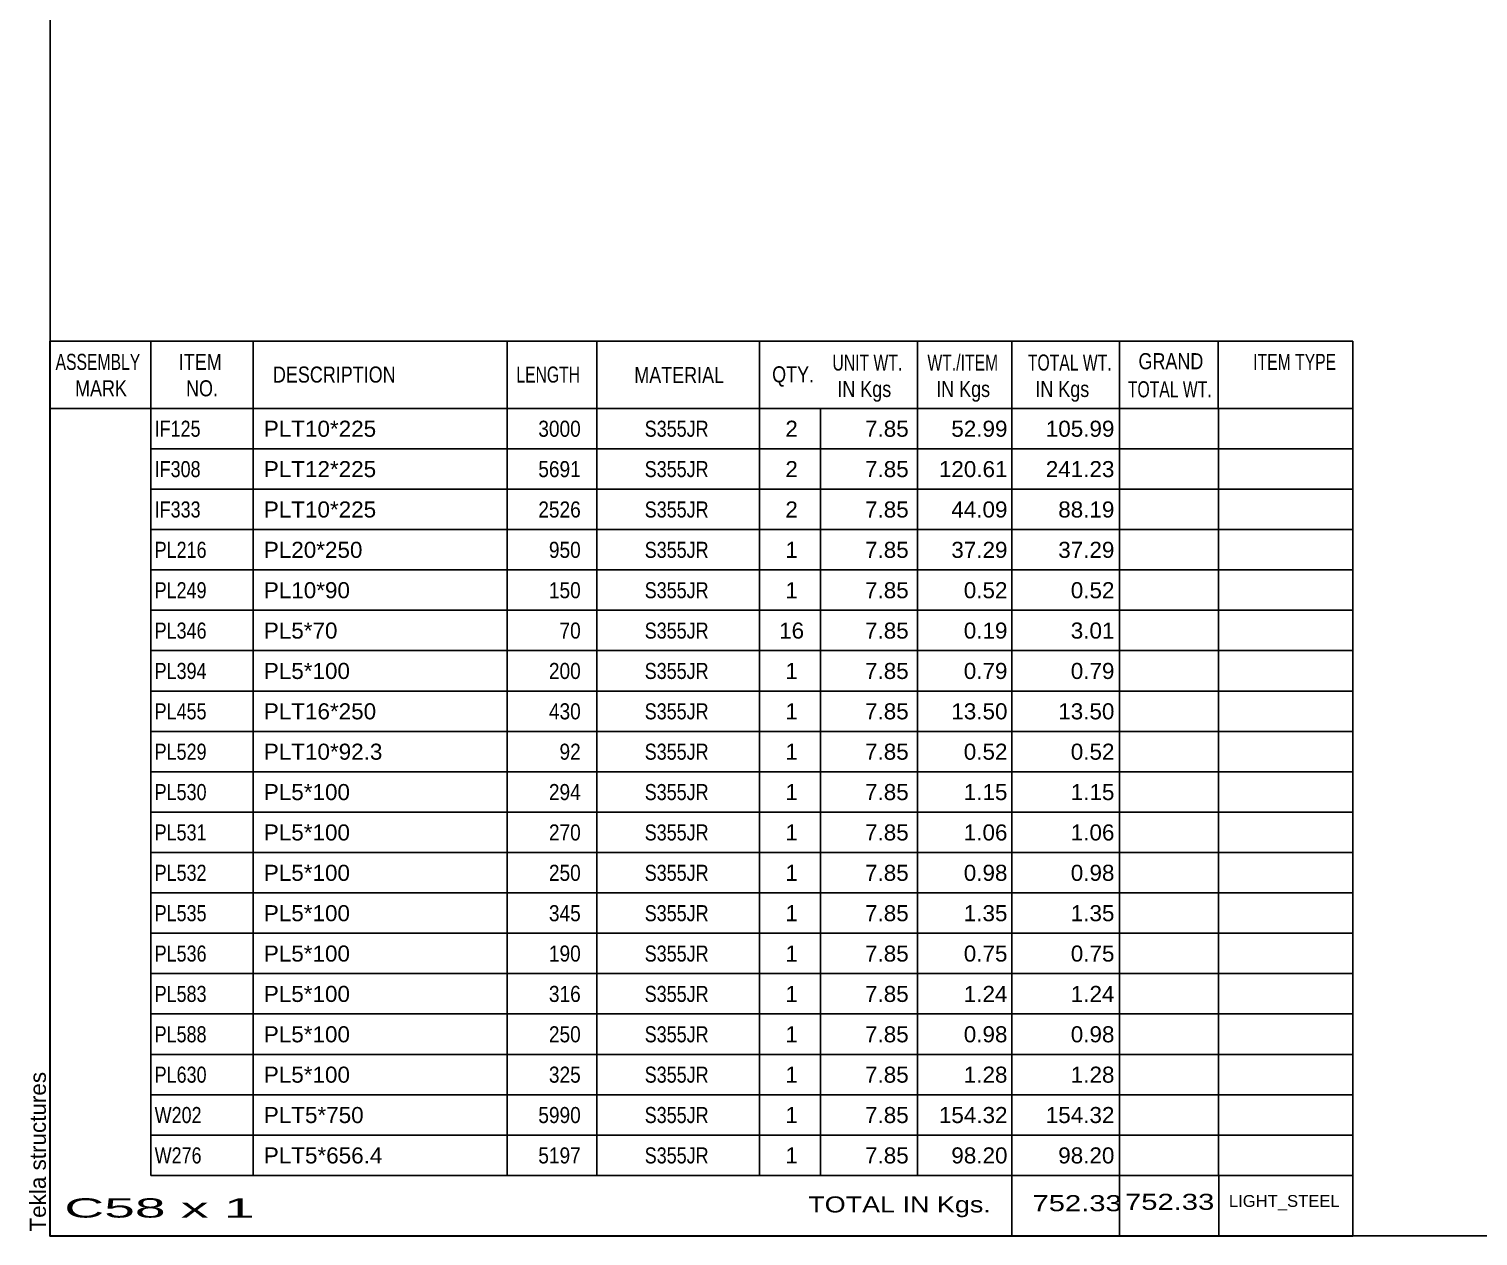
# Model space of a CAD drawing. Header units: millimetres. Extents: x -334 to 78, y -160 to 127.
# Drawn here: x -334 to -161.8, y -160.5 to -17 of the extents above; entities that cross this region are included whole.
import ezdxf

# ---------------------------------------------------------------- set-up
doc = ezdxf.new("R2010")
doc.units = ezdxf.units.MM
doc.styles.add('Arial', font='ARIAL.TTF', dxfattribs={"height": 0.2})

# ---------------------------------------------------------------- blocks, each defined once
blk = doc.blocks.new('Unknown-627316821-7749')
at = {"color": 5, "linetype": 'Continuous'}
for p, q in [((-331.53, 126.56), (-331.53, -160.44)), ((-331.53, -160.44), (78.47, -160.44))]:
    blk.add_line(p, q, dxfattribs=at)
at = {"color": 174, "linetype": 'Continuous', "style": 'Arial'}
blk.add_text('Tekla structures', height=1.9102, rotation=90, dxfattribs=at).set_placement((-332.03, -159.94))
blk = doc.blocks.new('CBS_BOM-627316821-12503')
at = {"color": 7, "linetype": 'Continuous'}
for p, q in [((-331.56, -62.07), (-331.56, -54.07)), ((-331.56, -54.07), (-176.64, -54.07)), ((-319.56, -62.07), (-319.56, -54.07)), ((-307.37, -62.07), (-307.37, -54.07)), ((-277.2, -62.07), (-277.2, -54.07)), ((-266.53, -62.07), (-266.53, -54.07)), ((-247.21, -62.07), (-247.21, -54.07)), ((-228.41, -62.07), (-228.41, -54.07)), ((-217.2, -62.07), (-217.2, -54.07)), ((-204.41, -62.07), (-204.41, -54.07)), ((-192.66, -62.07), (-192.66, -54.07)), ((-176.64, -54.08), (-176.64, -62.06)), ((-331.56, -62.07), (-176.64, -62.07)), ((-331.56, -66.87), (-331.56, -62.07)), ((-319.56, -66.87), (-319.56, -62.07)), ((-307.37, -66.87), (-307.37, -62.07)), ((-277.2, -66.87), (-277.2, -62.07)), ((-266.53, -66.87), (-266.53, -62.07)), ((-247.21, -66.87), (-247.21, -62.07)), ((-239.94, -66.87), (-239.94, -62.07)), ((-228.41, -66.87), (-228.41, -62.07)), ((-217.2, -66.87), (-217.2, -62.07)), ((-204.41, -66.87), (-204.41, -62.07)), ((-192.64, -66.87), (-192.64, -62.07)), ((-176.64, -62.08), (-176.64, -66.87)), ((-331.56, -71.67), (-331.56, -66.87)), ((-319.56, -66.87), (-176.64, -66.87)), ((-319.56, -71.67), (-319.56, -66.87)), ((-307.37, -71.67), (-307.37, -66.87)), ((-277.2, -71.67), (-277.2, -66.87)), ((-266.53, -71.67), (-266.53, -66.87)), ((-247.21, -71.67), (-247.21, -66.87)), ((-239.94, -71.67), (-239.94, -66.87)), ((-228.41, -71.67), (-228.41, -66.87)), ((-217.2, -71.67), (-217.2, -66.87)), ((-204.41, -71.67), (-204.41, -66.87)), ((-192.64, -71.67), (-192.64, -66.87)), ((-176.64, -66.88), (-176.64, -71.67)), ((-331.56, -76.47), (-331.56, -71.67)), ((-319.56, -71.67), (-176.64, -71.67)), ((-319.56, -76.47), (-319.56, -71.67)), ((-307.37, -76.47), (-307.37, -71.67)), ((-277.2, -76.47), (-277.2, -71.67)), ((-266.53, -76.47), (-266.53, -71.67)), ((-247.21, -76.47), (-247.21, -71.67)), ((-239.94, -76.47), (-239.94, -71.67)), ((-228.41, -76.47), (-228.41, -71.67)), ((-217.2, -76.47), (-217.2, -71.67)), ((-204.41, -76.47), (-204.41, -71.67)), ((-192.64, -76.47), (-192.64, -71.67)), ((-176.64, -71.68), (-176.64, -76.47)), ((-331.56, -81.27), (-331.56, -76.47)), ((-319.56, -76.47), (-176.64, -76.47)), ((-319.56, -81.27), (-319.56, -76.47)), ((-307.37, -81.27), (-307.37, -76.47)), ((-277.2, -81.27), (-277.2, -76.47)), ((-266.53, -81.27), (-266.53, -76.47)), ((-247.21, -81.27), (-247.21, -76.47)), ((-239.94, -81.27), (-239.94, -76.47)), ((-228.41, -81.27), (-228.41, -76.47)), ((-217.2, -81.27), (-217.2, -76.47)), ((-204.41, -81.27), (-204.41, -76.47)), ((-192.64, -81.27), (-192.64, -76.47)), ((-176.64, -76.48), (-176.64, -81.27)), ((-331.56, -86.07), (-331.56, -81.27)), ((-319.56, -81.27), (-176.64, -81.27)), ((-319.56, -86.07), (-319.56, -81.27)), ((-307.37, -86.07), (-307.37, -81.27)), ((-277.2, -86.07), (-277.2, -81.27)), ((-266.53, -86.07), (-266.53, -81.27)), ((-247.21, -86.07), (-247.21, -81.27)), ((-239.94, -86.07), (-239.94, -81.27)), ((-228.41, -86.07), (-228.41, -81.27)), ((-217.2, -86.07), (-217.2, -81.27)), ((-204.41, -86.07), (-204.41, -81.27)), ((-192.64, -86.07), (-192.64, -81.27)), ((-176.64, -81.28), (-176.64, -86.07)), ((-331.56, -90.87), (-331.56, -86.07)), ((-319.56, -86.07), (-176.64, -86.07)), ((-319.56, -90.87), (-319.56, -86.07)), ((-307.37, -90.87), (-307.37, -86.07)), ((-277.2, -90.87), (-277.2, -86.07)), ((-266.53, -90.87), (-266.53, -86.07)), ((-247.21, -90.87), (-247.21, -86.07)), ((-239.94, -90.87), (-239.94, -86.07)), ((-228.41, -90.87), (-228.41, -86.07)), ((-217.2, -90.87), (-217.2, -86.07)), ((-204.41, -90.87), (-204.41, -86.07)), ((-192.64, -90.87), (-192.64, -86.07)), ((-176.64, -86.08), (-176.64, -90.87)), ((-331.56, -95.67), (-331.56, -90.87)), ((-319.56, -90.87), (-176.64, -90.87)), ((-319.56, -95.67), (-319.56, -90.87)), ((-307.37, -95.67), (-307.37, -90.87)), ((-277.2, -95.67), (-277.2, -90.87)), ((-266.53, -95.67), (-266.53, -90.87)), ((-247.21, -95.67), (-247.21, -90.87)), ((-239.94, -95.67), (-239.94, -90.87)), ((-228.41, -95.67), (-228.41, -90.87)), ((-217.2, -95.67), (-217.2, -90.87)), ((-204.41, -95.67), (-204.41, -90.87)), ((-192.64, -95.67), (-192.64, -90.87)), ((-176.64, -90.88), (-176.64, -95.67)), ((-331.56, -100.47), (-331.56, -95.67)), ((-319.56, -95.67), (-176.64, -95.67)), ((-319.56, -100.47), (-319.56, -95.67)), ((-307.37, -100.47), (-307.37, -95.67)), ((-277.2, -100.47), (-277.2, -95.67)), ((-266.53, -100.47), (-266.53, -95.67)), ((-247.21, -100.47), (-247.21, -95.67)), ((-239.94, -100.47), (-239.94, -95.67)), ((-228.41, -100.47), (-228.41, -95.67)), ((-217.2, -100.47), (-217.2, -95.67)), ((-204.41, -100.47), (-204.41, -95.67)), ((-192.64, -100.47), (-192.64, -95.67)), ((-176.64, -95.68), (-176.64, -100.47)), ((-331.56, -105.27), (-331.56, -100.47)), ((-319.56, -100.47), (-176.64, -100.47)), ((-319.56, -105.27), (-319.56, -100.47)), ((-307.37, -105.27), (-307.37, -100.47)), ((-277.2, -105.27), (-277.2, -100.47)), ((-266.53, -105.27), (-266.53, -100.47)), ((-247.21, -105.27), (-247.21, -100.47)), ((-239.94, -105.27), (-239.94, -100.47)), ((-228.41, -105.27), (-228.41, -100.47)), ((-217.2, -105.27), (-217.2, -100.47)), ((-204.41, -105.27), (-204.41, -100.47)), ((-192.64, -105.27), (-192.64, -100.47)), ((-176.64, -100.48), (-176.64, -105.27)), ((-331.56, -110.07), (-331.56, -105.27)), ((-319.56, -105.27), (-176.64, -105.27)), ((-319.56, -110.07), (-319.56, -105.27)), ((-307.37, -110.07), (-307.37, -105.27)), ((-277.2, -110.07), (-277.2, -105.27)), ((-266.53, -110.07), (-266.53, -105.27)), ((-247.21, -110.07), (-247.21, -105.27)), ((-239.94, -110.07), (-239.94, -105.27)), ((-228.41, -110.07), (-228.41, -105.27)), ((-217.2, -110.07), (-217.2, -105.27)), ((-204.41, -110.07), (-204.41, -105.27)), ((-192.64, -110.07), (-192.64, -105.27)), ((-176.64, -105.28), (-176.64, -110.07)), ((-331.56, -114.87), (-331.56, -110.07)), ((-319.56, -110.07), (-176.64, -110.07)), ((-319.56, -114.87), (-319.56, -110.07)), ((-307.37, -114.87), (-307.37, -110.07)), ((-277.2, -114.87), (-277.2, -110.07)), ((-266.53, -114.87), (-266.53, -110.07)), ((-247.21, -114.87), (-247.21, -110.07)), ((-239.94, -114.87), (-239.94, -110.07)), ((-228.41, -114.87), (-228.41, -110.07)), ((-217.2, -114.87), (-217.2, -110.07)), ((-204.41, -114.87), (-204.41, -110.07)), ((-192.64, -114.87), (-192.64, -110.07)), ((-176.64, -110.08), (-176.64, -114.87)), ((-331.56, -119.67), (-331.56, -114.87)), ((-319.56, -114.87), (-176.64, -114.87)), ((-319.56, -119.67), (-319.56, -114.87)), ((-307.37, -119.67), (-307.37, -114.87)), ((-277.2, -119.67), (-277.2, -114.87)), ((-266.53, -119.67), (-266.53, -114.87)), ((-247.21, -119.67), (-247.21, -114.87)), ((-239.94, -119.67), (-239.94, -114.87)), ((-228.41, -119.67), (-228.41, -114.87)), ((-217.2, -119.67), (-217.2, -114.87)), ((-204.41, -119.67), (-204.41, -114.87)), ((-192.64, -119.67), (-192.64, -114.87)), ((-176.64, -114.88), (-176.64, -119.67)), ((-331.56, -124.47), (-331.56, -119.67)), ((-319.56, -119.67), (-176.64, -119.67)), ((-319.56, -124.47), (-319.56, -119.67)), ((-307.37, -124.47), (-307.37, -119.67)), ((-277.2, -124.47), (-277.2, -119.67)), ((-266.53, -124.47), (-266.53, -119.67)), ((-247.21, -124.47), (-247.21, -119.67)), ((-239.94, -124.47), (-239.94, -119.67)), ((-228.41, -124.47), (-228.41, -119.67)), ((-217.2, -124.47), (-217.2, -119.67)), ((-204.41, -124.47), (-204.41, -119.67)), ((-192.64, -124.47), (-192.64, -119.67)), ((-176.64, -119.68), (-176.64, -124.47)), ((-331.56, -129.27), (-331.56, -124.47)), ((-319.56, -124.47), (-176.64, -124.47)), ((-319.56, -129.27), (-319.56, -124.47)), ((-307.37, -129.27), (-307.37, -124.47)), ((-277.2, -129.27), (-277.2, -124.47)), ((-266.53, -129.27), (-266.53, -124.47)), ((-247.21, -129.27), (-247.21, -124.47)), ((-239.94, -129.27), (-239.94, -124.47)), ((-228.41, -129.27), (-228.41, -124.47)), ((-217.2, -129.27), (-217.2, -124.47)), ((-204.41, -129.27), (-204.41, -124.47)), ((-192.64, -129.27), (-192.64, -124.47)), ((-176.64, -124.48), (-176.64, -129.27)), ((-331.56, -134.07), (-331.56, -129.27)), ((-319.56, -129.27), (-176.64, -129.27)), ((-319.56, -134.07), (-319.56, -129.27)), ((-307.37, -134.07), (-307.37, -129.27)), ((-277.2, -134.07), (-277.2, -129.27)), ((-266.53, -134.07), (-266.53, -129.27)), ((-247.21, -134.07), (-247.21, -129.27)), ((-239.94, -134.07), (-239.94, -129.27)), ((-228.41, -134.07), (-228.41, -129.27)), ((-217.2, -134.07), (-217.2, -129.27)), ((-204.41, -134.07), (-204.41, -129.27)), ((-192.64, -134.07), (-192.64, -129.27)), ((-176.64, -129.28), (-176.64, -134.07)), ((-331.56, -138.87), (-331.56, -134.07)), ((-319.56, -134.07), (-176.64, -134.07)), ((-319.56, -138.87), (-319.56, -134.07)), ((-307.37, -138.87), (-307.37, -134.07)), ((-277.2, -138.87), (-277.2, -134.07)), ((-266.53, -138.87), (-266.53, -134.07)), ((-247.21, -138.87), (-247.21, -134.07)), ((-239.94, -138.87), (-239.94, -134.07)), ((-228.41, -138.87), (-228.41, -134.07)), ((-217.2, -138.87), (-217.2, -134.07)), ((-204.41, -138.87), (-204.41, -134.07)), ((-192.64, -138.87), (-192.64, -134.07)), ((-176.64, -134.08), (-176.64, -138.87)), ((-331.56, -143.67), (-331.56, -138.87)), ((-319.56, -138.87), (-176.64, -138.87)), ((-319.56, -143.67), (-319.56, -138.87)), ((-307.37, -143.67), (-307.37, -138.87)), ((-277.2, -143.67), (-277.2, -138.87)), ((-266.53, -143.67), (-266.53, -138.87)), ((-247.21, -143.67), (-247.21, -138.87)), ((-239.94, -143.67), (-239.94, -138.87)), ((-228.41, -143.67), (-228.41, -138.87)), ((-217.2, -143.67), (-217.2, -138.87)), ((-204.41, -143.67), (-204.41, -138.87)), ((-192.64, -143.67), (-192.64, -138.87)), ((-176.64, -138.88), (-176.64, -143.67)), ((-331.56, -148.47), (-331.56, -143.67)), ((-319.56, -143.67), (-176.64, -143.67)), ((-319.56, -148.47), (-319.56, -143.67)), ((-307.37, -148.47), (-307.37, -143.67)), ((-277.2, -148.47), (-277.2, -143.67)), ((-266.53, -148.47), (-266.53, -143.67)), ((-247.21, -148.47), (-247.21, -143.67)), ((-239.94, -148.47), (-239.94, -143.67)), ((-228.41, -148.47), (-228.41, -143.67)), ((-217.2, -148.47), (-217.2, -143.67)), ((-204.41, -148.47), (-204.41, -143.67)), ((-192.64, -148.47), (-192.64, -143.67)), ((-176.64, -143.68), (-176.64, -148.47)), ((-331.56, -153.27), (-331.56, -148.47)), ((-319.56, -148.47), (-176.64, -148.47)), ((-319.56, -153.27), (-319.56, -148.47)), ((-307.37, -153.27), (-307.37, -148.47)), ((-277.2, -153.27), (-277.2, -148.47)), ((-266.53, -153.27), (-266.53, -148.47)), ((-247.21, -153.27), (-247.21, -148.47)), ((-239.94, -153.27), (-239.94, -148.47)), ((-228.41, -153.27), (-228.41, -148.47)), ((-217.2, -153.27), (-217.2, -148.47)), ((-204.41, -153.27), (-204.41, -148.47)), ((-192.64, -153.27), (-192.64, -148.47)), ((-176.64, -148.48), (-176.64, -153.27)), ((-331.56, -160.47), (-331.56, -153.29)), ((-319.56, -153.27), (-176.64, -153.27)), ((-217.2, -160.47), (-217.2, -153.29)), ((-204.41, -160.47), (-204.41, -153.29)), ((-192.6, -160.47), (-192.6, -153.29)), ((-176.64, -153.27), (-176.64, -160.47)), ((-331.56, -160.47), (-176.64, -160.47))]:
    blk.add_line(p, q, dxfattribs=at)
at = {"color": 3, "linetype": 'Continuous', "style": 'Arial'}
for s, height, width, p in [('ASSEMBLY', 1.91, 0.7, (-330.88, -57.49)), ('ITEM', 1.91, 0.8, (-316.23, -57.49)), ('UNIT WT.', 1.91, 0.7, (-238.52, -57.57)), ('WT./ITEM', 1.91, 0.7, (-227.23, -57.57)), ('TOTAL WT.', 1.91, 0.7, (-215.29, -57.57)), ('GRAND', 1.91, 0.8, (-202.14, -57.41)), ('ITEM TYPE', 1.91, 0.7, (-188.5, -57.49)), ('DESCRIPTION', 1.9102, 0.8, (-305.04, -59)), ('LENGTH', 1.91, 0.7, (-276.1, -59)), ('MATERIAL', 1.91, 0.8, (-262.08, -59.05)), ('QTY.', 1.91, 0.8, (-245.69, -58.97)), ('MARK', 1.91, 0.8, (-328.56, -60.63)), ('NO.', 1.91, 0.8, (-315.37, -60.63)), ('IN Kgs', 1.91, 0.8, (-237.94, -60.71)), ('IN Kgs', 1.91, 0.8, (-226.19, -60.71)), ('IN Kgs', 1.91, 0.8, (-214.4, -60.71)), ('TOTAL WT.', 1.91, 0.7, (-203.4, -60.75))]:
    blk.add_text(s, height=height, dxfattribs=dict(at, width=width)).set_placement(p)
at = {"color": 7, "linetype": 'Continuous', "style": 'Arial'}
for s, width, p in [('IF125', 0.8, (-319.1, -65.44)), ('3000', 0.85, (-273.49, -65.44)), ('S355JR', 0.8, (-260.84, -65.44)), ('IF308', 0.8, (-319.1, -70.24)), ('5691', 0.85, (-273.49, -70.24)), ('S355JR', 0.8, (-260.84, -70.24)), ('IF333', 0.8, (-319.1, -75.04)), ('2526', 0.85, (-273.49, -75.04)), ('S355JR', 0.8, (-260.84, -75.04)), ('PL216', 0.8, (-319.1, -79.84)), ('950', 0.85, (-272.23, -79.84)), ('S355JR', 0.8, (-260.84, -79.84)), ('PL249', 0.8, (-319.1, -84.64)), ('150', 0.85, (-272.23, -84.64)), ('S355JR', 0.8, (-260.84, -84.64)), ('PL346', 0.8, (-319.1, -89.44)), ('70', 0.85, (-270.97, -89.44)), ('S355JR', 0.8, (-260.84, -89.44)), ('PL394', 0.8, (-319.1, -94.24)), ('200', 0.85, (-272.23, -94.24)), ('S355JR', 0.8, (-260.84, -94.24)), ('PL455', 0.8, (-319.1, -99.04)), ('430', 0.85, (-272.23, -99.04)), ('S355JR', 0.8, (-260.84, -99.04)), ('PL529', 0.8, (-319.1, -103.84)), ('92', 0.85, (-270.97, -103.84)), ('S355JR', 0.8, (-260.84, -103.84)), ('PL530', 0.8, (-319.1, -108.64)), ('294', 0.85, (-272.23, -108.64)), ('S355JR', 0.8, (-260.84, -108.64)), ('PL531', 0.8, (-319.1, -113.44)), ('270', 0.85, (-272.23, -113.44)), ('S355JR', 0.8, (-260.84, -113.44)), ('PL532', 0.8, (-319.1, -118.24)), ('250', 0.85, (-272.23, -118.24)), ('S355JR', 0.8, (-260.84, -118.24)), ('PL535', 0.8, (-319.1, -123.04)), ('345', 0.85, (-272.23, -123.04)), ('S355JR', 0.8, (-260.84, -123.04)), ('PL536', 0.8, (-319.1, -127.84)), ('190', 0.85, (-272.23, -127.84)), ('S355JR', 0.8, (-260.84, -127.84)), ('PL583', 0.8, (-319.1, -132.64)), ('316', 0.85, (-272.23, -132.64)), ('S355JR', 0.8, (-260.84, -132.64)), ('PL588', 0.8, (-319.1, -137.44)), ('250', 0.85, (-272.23, -137.44)), ('S355JR', 0.8, (-260.84, -137.44)), ('PL630', 0.8, (-319.1, -142.24)), ('325', 0.85, (-272.23, -142.24)), ('S355JR', 0.8, (-260.84, -142.24)), ('W202', 0.8, (-319.1, -147.04)), ('5990', 0.85, (-273.49, -147.04)), ('S355JR', 0.8, (-260.84, -147.04)), ('W276', 0.8, (-319.1, -151.84)), ('5197', 0.85, (-273.49, -151.84)), ('S355JR', 0.8, (-260.84, -151.84))]:
    blk.add_text(s, height=1.91, dxfattribs=dict(at, width=width)).set_placement(p)
for s, p in [('PLT10*225', (-306.12, -65.44)), ('2', (-244.12, -65.44)), ('7.85', (-234.65, -65.44)), ('52.99', (-224.39, -65.44)), ('105.99', (-213.16, -65.44)), ('PLT12*225', (-306.12, -70.24)), ('2', (-244.12, -70.24)), ('7.85', (-234.65, -70.24)), ('120.61', (-225.87, -70.24)), ('241.23', (-213.16, -70.24)), ('PLT10*225', (-306.12, -75.04)), ('2', (-244.12, -75.04)), ('7.85', (-234.65, -75.04)), ('44.09', (-224.39, -75.04)), ('88.19', (-211.68, -75.04)), ('PL20*250', (-306.12, -79.84)), ('1', (-244.12, -79.84)), ('7.85', (-234.65, -79.84)), ('37.29', (-224.39, -79.84)), ('37.29', (-211.68, -79.84)), ('PL10*90', (-306.12, -84.64)), ('1', (-244.12, -84.64)), ('7.85', (-234.65, -84.64)), ('0.52', (-222.91, -84.64)), ('0.52', (-210.19, -84.64)), ('PL5*70', (-306.12, -89.44)), ('16', (-244.86, -89.44)), ('7.85', (-234.65, -89.44)), ('0.19', (-222.91, -89.44)), ('3.01', (-210.19, -89.44)), ('PL5*100', (-306.12, -94.24)), ('1', (-244.12, -94.24)), ('7.85', (-234.65, -94.24)), ('0.79', (-222.91, -94.24)), ('0.79', (-210.19, -94.24)), ('PLT16*250', (-306.12, -99.04)), ('1', (-244.12, -99.04)), ('7.85', (-234.65, -99.04)), ('13.50', (-224.39, -99.04)), ('13.50', (-211.68, -99.04)), ('PLT10*92.3', (-306.12, -103.84)), ('1', (-244.12, -103.84)), ('7.85', (-234.65, -103.84)), ('0.52', (-222.91, -103.84)), ('0.52', (-210.19, -103.84)), ('PL5*100', (-306.12, -108.64)), ('1', (-244.12, -108.64)), ('7.85', (-234.65, -108.64)), ('1.15', (-222.91, -108.64)), ('1.15', (-210.19, -108.64)), ('PL5*100', (-306.12, -113.44)), ('1', (-244.12, -113.44)), ('7.85', (-234.65, -113.44)), ('1.06', (-222.91, -113.44)), ('1.06', (-210.19, -113.44)), ('PL5*100', (-306.12, -118.24)), ('1', (-244.12, -118.24)), ('7.85', (-234.65, -118.24)), ('0.98', (-222.91, -118.24)), ('0.98', (-210.19, -118.24)), ('PL5*100', (-306.12, -123.04)), ('1', (-244.12, -123.04)), ('7.85', (-234.65, -123.04)), ('1.35', (-222.91, -123.04)), ('1.35', (-210.19, -123.04)), ('PL5*100', (-306.12, -127.84)), ('1', (-244.12, -127.84)), ('7.85', (-234.65, -127.84)), ('0.75', (-222.91, -127.84)), ('0.75', (-210.19, -127.84)), ('PL5*100', (-306.12, -132.64)), ('1', (-244.12, -132.64)), ('7.85', (-234.65, -132.64)), ('1.24', (-222.91, -132.64)), ('1.24', (-210.19, -132.64)), ('PL5*100', (-306.12, -137.44)), ('1', (-244.12, -137.44)), ('7.85', (-234.65, -137.44)), ('0.98', (-222.91, -137.44)), ('0.98', (-210.19, -137.44)), ('PL5*100', (-306.12, -142.24)), ('1', (-244.12, -142.24)), ('7.85', (-234.65, -142.24)), ('1.28', (-222.91, -142.24)), ('1.28', (-210.19, -142.24)), ('PLT5*750', (-306.12, -147.04)), ('1', (-244.12, -147.04)), ('7.85', (-234.65, -147.04)), ('154.32', (-225.87, -147.04)), ('154.32', (-213.16, -147.04)), ('PLT5*656.4', (-306.12, -151.84)), ('1', (-244.12, -151.84)), ('7.85', (-234.65, -151.84)), ('98.20', (-224.39, -151.84)), ('98.20', (-211.68, -151.84))]:
    blk.add_text(s, height=1.91, dxfattribs=at).set_placement(p)
at = {"color": 6, "linetype": 'Continuous', "style": 'Arial'}
for s, height, width, p in [('C58 x 1', 2.292, 2.05, (-329.84, -158.28)), ('TOTAL IN Kgs.', 1.9102, 1.2, (-241.4, -157.67)), ('752.33', 1.91, 1.3, (-214.74, -157.52)), ('752.33', 1.91, 1.3, (-203.74, -157.36))]:
    blk.add_text(s, height=height, dxfattribs=dict(at, width=width)).set_placement(p)
blk.add_text('LIGHT_STEEL', height=1.4135, dxfattribs=at).set_placement((-191.39, -157.01))

msp = doc.modelspace()

# ---------------------------------------------------------------- block references
for name in ['Unknown-627316821-7749', 'CBS_BOM-627316821-12503']:
    msp.add_blockref(name, (0, 0))

doc.saveas('drawing.dxf')
